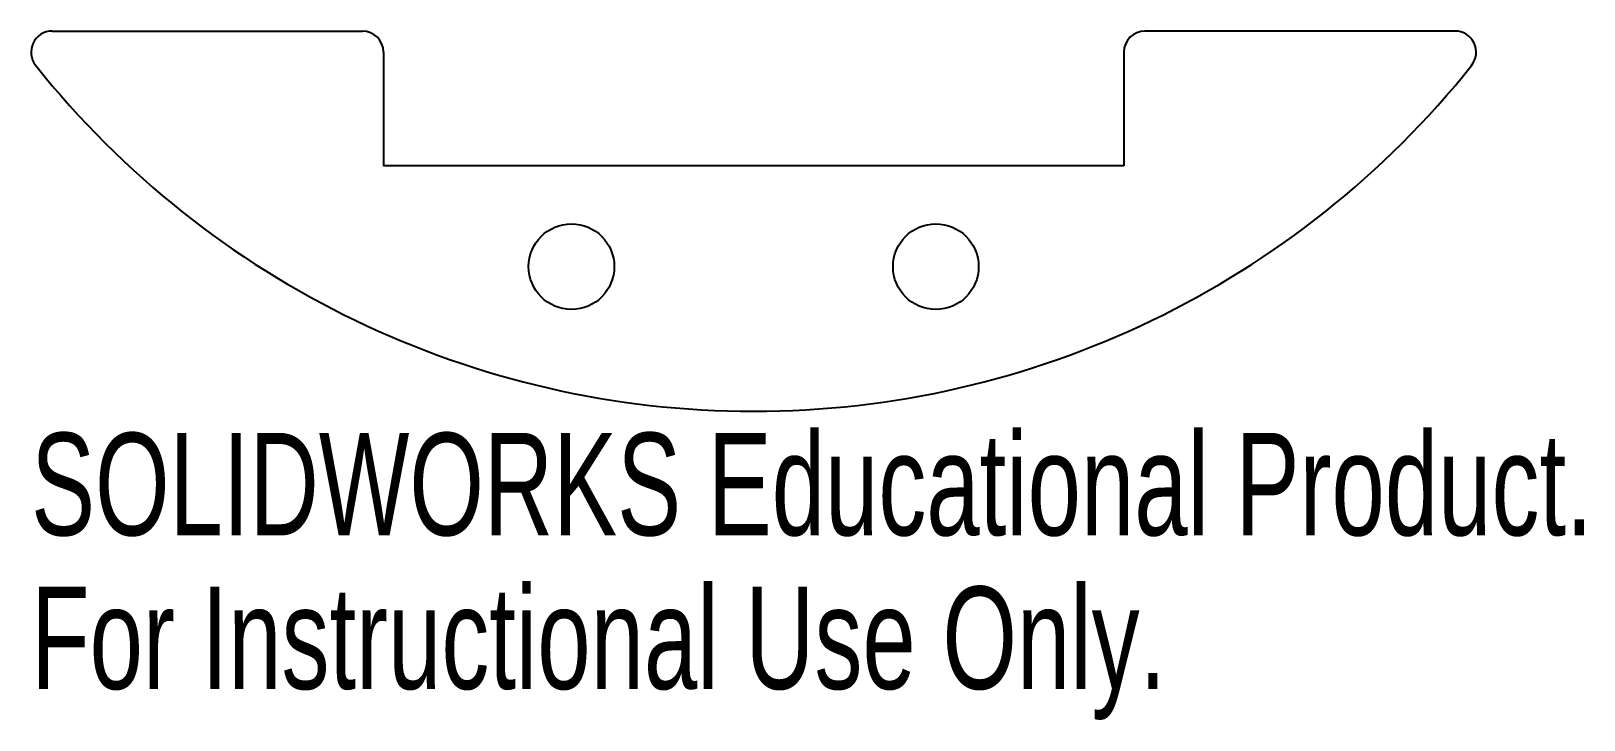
# Model space of a CAD drawing. Header units: millimetres. Extents: x -34.1 to 39.2, y -57.9 to -25.4.
import ezdxf

# ---------------------------------------------------------------- set-up
doc = ezdxf.new("R2010")
doc.units = ezdxf.units.MM
doc.styles.add('SLDTEXTSTYLE0', font='TXT', dxfattribs={"width": 0.7})

msp = doc.modelspace()

# ---------------------------------------------------------------- linework, layer by layer
at = {"color": 7, "linetype": 'Continuous', "lineweight": 25}
for p, q in [((-33.093, -25.4), (-18.462, -25.4)), ((33.093, -25.4), (18.462, -25.4)), ((-17.462, -26.4), (-17.462, -31.75)), ((17.462, -26.4), (17.462, -31.75)), ((17.462, -31.75), (-17.462, -31.75))]:
    msp.add_line(p, q, dxfattribs=at)
for centre in [(-8.596, -36.513), (8.596, -36.513)]:
    msp.add_circle(centre, 2.019, dxfattribs=at)
for centre, radius, start, end in [((-33.093, -26.4), 1, 90, 218.58112), ((-18.462, -26.4), 1, 0, 90), ((18.462, -26.4), 1, 90, 180), ((33.093, -26.4), 1, 321.41888, 90), ((0, 0), 43.333, 218.58112, 321.41888)]:
    msp.add_arc(centre, radius, start, end, dxfattribs=at)

# ---------------------------------------------------------------- texts
at = {"color": 7, "linetype": 'Continuous', "char_height": 4.83362, "attachment_point": 1, "style": 'SLDTEXTSTYLE0'}
for s, insert in [('SOLIDWORKS Educational Product.', (-34.093, -44.353)), ('For Instructional Use Only.', (-34.093, -51.603))]:
    msp.add_mtext(s, dxfattribs=dict(at, insert=insert))

doc.saveas('drawing.dxf')
